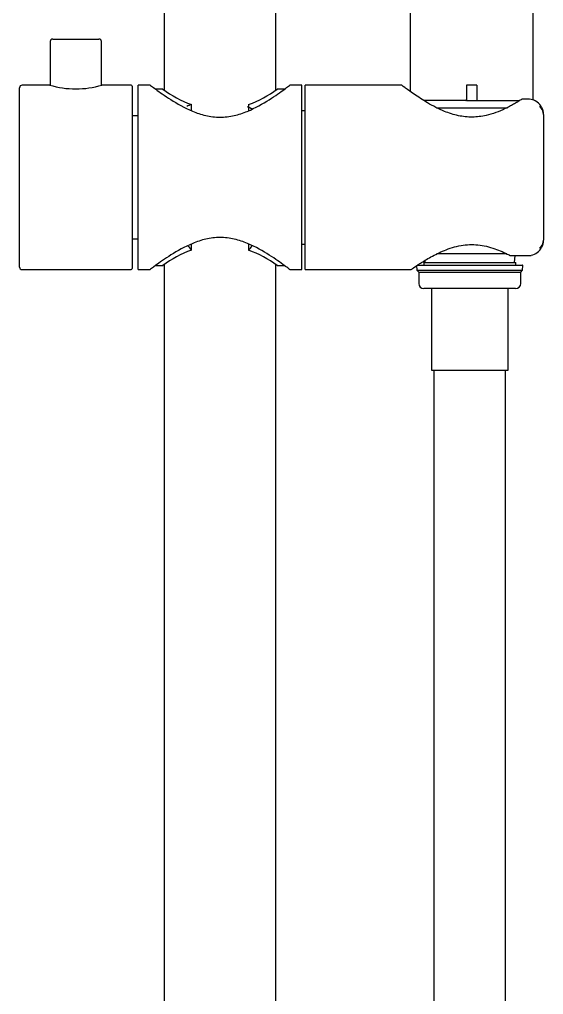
# Model space of a CAD drawing. Header units: millimetres. Extents: x -60 to 7633, y -2614 to 2146.
# Drawn here: x 1469.7 to 1572, y 1423.7 to 1613.9 of the extents above; entities that cross this region are included whole.
import ezdxf

# ---------------------------------------------------------------- set-up
doc = ezdxf.new("R2010")
doc.units = ezdxf.units.MM
doc.layers.get('0').update_dxf_attribs({"color": 250})

msp = doc.modelspace()

# ---------------------------------------------------------------- linework, layer by layer
at = {"linetype": 'Continuous'}
for p, q in [((1497.95, 1825.83), (1497.95, 1600.16)), ((1519.75, 1600.16), (1519.75, 1825.83)), ((1546, 1727.62), (1546, 1599.86)), ((1570, 1598.62), (1570, 1727.62)), ((1475.7, 1609.62), (1475.7, 1601.1)), ((1476.2, 1610.12), (1485.2, 1610.12)), ((1485.7, 1601.1), (1485.7, 1609.62)), ((1469.7, 1565.62), (1469.7, 1600.62)), ((1475.64, 1601.12), (1470.2, 1601.12)), ((1491.5, 1601.12), (1485.74, 1601.12)), ((1491.7, 1600.92), (1491.7, 1565.32)), ((1492.85, 1565.12), (1492.85, 1601.12)), ((1495.24, 1601.12), (1492.85, 1601.12)), ((1497.71, 1600.32), (1496.28, 1600.32)), ((1521.43, 1600.32), (1519.98, 1600.32)), ((1524.85, 1601.12), (1522.5, 1601.12)), ((1524.85, 1565.12), (1524.85, 1601.12)), ((1525.5, 1565.12), (1525.5, 1601.12)), ((1544.29, 1601.12), (1525.5, 1601.12)), ((1559, 1601.12), (1557, 1601.12)), ((1557, 1601.12), (1557, 1598.12)), ((1559, 1601.12), (1559, 1598.12)), ((1556.8, 1598.12), (1548.59, 1598.12)), ((1557, 1598.12), (1556.8, 1598.12)), ((1557, 1598.12), (1559, 1598.12)), ((1559, 1598.12), (1559.2, 1598.12)), ((1559.2, 1598.12), (1567.41, 1598.12)), ((1569, 1598.39), (1567.87, 1598.39)), ((1503.28, 1596.16), (1503.28, 1597.36)), ((1514.43, 1597.36), (1514.43, 1596.13)), ((1551.08, 1596.72), (1564.96, 1596.72)), ((1492.85, 1595.12), (1491.7, 1595.12)), ((1525.5, 1596.12), (1524.85, 1596.12)), ((1572, 1595.39), (1572, 1570.86)), ((1491.7, 1571.12), (1492.85, 1571.12)), ((1503.28, 1568.89), (1503.28, 1570.13)), ((1514.43, 1570.13), (1514.43, 1568.89)), ((1524.85, 1570.12), (1525.5, 1570.12)), ((1564.83, 1568.22), (1551.16, 1568.22)), ((1565.59, 1567.86), (1569, 1567.86)), ((1566.37, 1566.52), (1566.44, 1567.86)), ((1496.28, 1565.92), (1497.72, 1565.92)), ((1497.95, 1566.09), (1497.95, 1011.92)), ((1519.75, 1011.92), (1519.75, 1566.09)), ((1520, 1565.92), (1521.43, 1565.92)), ((1547.24, 1565.92), (1547.29, 1565)), ((1547.34, 1566.02), (1567.88, 1566.02)), ((1548.61, 1566.52), (1566.61, 1566.52)), ((1548.61, 1566.52), (1548.61, 1566.02)), ((1548.83, 1566.9), (1548.85, 1566.52)), ((1566.61, 1566.02), (1566.61, 1566.52)), ((1567.93, 1565), (1567.98, 1565.92)), ((1470.2, 1565.12), (1491.5, 1565.12)), ((1492.85, 1565.12), (1495.22, 1565.12)), ((1522.48, 1565.12), (1524.85, 1565.12)), ((1525.5, 1565.12), (1546.14, 1565.12)), ((1547.29, 1565), (1567.93, 1565)), ((1547.29, 1565), (1547.66, 1564.62)), ((1547.66, 1564.62), (1567.56, 1564.62)), ((1547.66, 1564.62), (1547.66, 1562.42)), ((1567.56, 1564.62), (1567.93, 1565)), ((1567.56, 1562.42), (1567.56, 1564.62)), ((1566.56, 1561.42), (1548.66, 1561.42)), ((1550.11, 1561.42), (1550.11, 1545.52)), ((1565.11, 1545.52), (1565.11, 1561.42)), ((1550.11, 1545.52), (1565.11, 1545.52)), ((1550.61, 1545.52), (1550.61, 1467.79)), ((1564.61, 1467.79), (1564.61, 1545.52)), ((1550.61, 1467.79), (1550.61, 1195.88)), ((1564.61, 1195.88), (1564.61, 1467.79))]:
    msp.add_line(p, q, dxfattribs=at)
for centre, radius, start, end in [((1476.2, 1609.62), 0.5, 90, 180), ((1485.2, 1609.62), 0.5, 0, 90), ((1470.2, 1600.62), 0.5, 90, 180), ((1480.7, 1618.35), 17.96, 253.505, 286.495), ((1491.5, 1600.92), 0.2, 0, 90), ((1510.59, 1617.73), 21.66, 233.4918, 250.2581), ((1507.13, 1617.7), 21.63, 289.7381, 306.5292), ((1556.8, 1598.32), 0.2, 270, 0), ((1559.2, 1598.32), 0.2, 180, 270), ((1569, 1595.4), 3, 78.7916, 90.0057), ((1569, 1595.39), 3, 28.3576, 78.7973), ((1569.5, 1598.62), 0.5, 310.7551, 0), ((1569, 1595.39), 3, 61.6424, 73.5706), ((1570.04, 1595.38), 1.96, 0.2906, 53.6559), ((1569, 1595.39), 3, 0, 28.3576), ((1570.04, 1570.87), 1.96, 306.3441, 359.7094), ((1569, 1570.86), 3, 331.6424, 0), ((1510.58, 1548.55), 21.63, 109.7381, 126.5292), ((1507.12, 1548.52), 21.66, 53.4918, 70.2581), ((1569, 1570.85), 3, 269.9943, 281.2084), ((1569, 1570.86), 3, 281.2027, 331.6424), ((1567.88, 1565.92), 0.1, 357, 90), ((1470.2, 1565.62), 0.5, 180, 270), ((1491.5, 1565.32), 0.2, 270, 0), ((1548.66, 1562.42), 1, 180, 270), ((1566.56, 1562.42), 1, 270, 0)]:
    msp.add_arc(centre, radius, start, end, dxfattribs=at)
for major_axis, ratio, start_param, end_param in [((0, 15.29), 1, 0.37331, 0.438699), ((0, 14.75), 1, -0.438392, -0.37331), ((0, -17.2), 0.57735, -0.681973, -0.596084), ((0, -17.2), 0.57735, 0.596084, 0.681611)]:
    msp.add_ellipse((1508.85, 1583.12), major_axis=major_axis, ratio=ratio, start_param=start_param, end_param=end_param, dxfattribs=at)
for points, knots in [([(1495.2, 1601.12), (1495.2, 1601.12), (1495.6, 1600.82), (1497.01, 1599.79), (1498.03, 1599.06), (1500.46, 1597.52), (1501.88, 1596.7), (1504.29, 1595.69), (1505.16, 1595.4), (1506.95, 1594.98), (1507.9, 1594.86), (1509.77, 1594.86), (1510.71, 1594.97), (1512.52, 1595.39), (1513.36, 1595.67), (1515.8, 1596.68), (1517.21, 1597.5), (1519.66, 1599.05), (1520.66, 1599.76), (1521.74, 1600.55), (1522.02, 1600.76), (1522.4, 1601.05), (1522.5, 1601.12), (1522.5, 1601.12)], [0.5005168, 0.5005168, 0.5005168, 0.5005168, 0.5625, 0.5625, 0.625, 0.625, 0.6875, 0.6875, 0.71875, 0.71875, 0.75, 0.75, 0.78125, 0.78125, 0.8125, 0.8125, 0.875, 0.875, 0.9375, 0.9375, 0.96875, 0.96875, 1, 1, 1, 1]), ([(1567.63, 1598.27), (1567.39, 1598.12), (1566.91, 1597.82), (1566.15, 1597.38), (1565.36, 1596.95), (1564.23, 1596.38), (1562.74, 1595.74), (1560.6, 1595.09), (1558.1, 1594.77), (1555.29, 1595.08), (1552.92, 1595.86), (1550.94, 1596.78), (1549.36, 1597.65), (1547.93, 1598.54), (1546.27, 1599.66), (1544.72, 1600.78), (1544.29, 1601.12), (1544.29, 1601.12), (1544.29, 1601.12)], [0, 0, 0, 0, 0.0159985, 0.0317407, 0.0472814, 0.0626774, 0.0948525, 0.1249046, 0.165329, 0.2056735, 0.2492378, 0.2796491, 0.3117067, 0.342976, 0.374378, 0.438891, 0.5001664, 0.5002716, 0.5002716, 0.5002716, 0.5002716]), ([(1567.88, 1598.39), (1567.86, 1598.39), (1567.79, 1598.37), (1567.69, 1598.3), (1567.63, 1598.27)], [0.4441859, 0.4441859, 0.4441859, 0.4441859, 0.6977821, 0.999929, 0.999929, 0.999929, 0.999929]), ([(1508.85, 1571.39), (1507.9, 1571.39), (1506.98, 1571.27), (1505.2, 1570.87), (1504.33, 1570.57), (1501.92, 1569.57), (1500.49, 1568.75), (1498.06, 1567.21), (1497.05, 1566.49), (1495.61, 1565.44), (1495.21, 1565.13), (1495.2, 1565.12), (1495.2, 1565.12), (1495.2, 1565.12)], [0, 0, 0, 0, 0.03125, 0.03125, 0.0625, 0.0625, 0.125, 0.125, 0.1875, 0.1875, 0.25, 0.25, 0.250502, 0.250502, 0.250502, 0.250502]), ([(1522.5, 1565.12), (1522.5, 1565.12), (1522.41, 1565.2), (1522.04, 1565.47), (1521.76, 1565.68), (1521.05, 1566.2), (1520.61, 1566.52), (1519.63, 1567.2), (1519.07, 1567.57), (1517.24, 1568.73), (1515.83, 1569.55), (1513.4, 1570.56), (1512.55, 1570.86), (1510.74, 1571.27), (1509.8, 1571.39), (1508.85, 1571.39)], [0.7504692, 0.7504692, 0.7504692, 0.7504692, 0.78125, 0.78125, 0.8125, 0.8125, 0.84375, 0.84375, 0.875, 0.875, 0.9375, 0.9375, 0.96875, 0.96875, 1, 1, 1, 1]), ([(1546.14, 1565.12), (1546.15, 1565.12), (1546.48, 1565.36), (1547.84, 1566.3), (1549.58, 1567.37), (1551.25, 1568.25), (1553.12, 1569.1), (1555.75, 1569.96), (1558.69, 1570.08), (1560.9, 1569.7), (1562.48, 1569.23), (1563.96, 1568.64), (1564.82, 1568.2), (1565.27, 1567.98)], [0.5001395, 0.5001395, 0.5001395, 0.5001395, 0.5628901, 0.6257904, 0.6885893, 0.7203225, 0.7511893, 0.8156594, 0.8749786, 0.905481, 0.9374698, 0.9680303, 0.9999992, 0.9999992, 0.9999992, 0.9999992]), ([(1565.27, 1567.98), (1565.29, 1567.97), (1565.35, 1567.94), (1565.42, 1567.91), (1565.49, 1567.88), (1565.54, 1567.86), (1565.57, 1567.86), (1565.59, 1567.86), (1565.59, 1567.86)], [0, 0, 0, 0, 0.1160826, 0.2247762, 0.3266088, 0.4222218, 0.5123896, 0.5477159, 0.5477159, 0.5477159, 0.5477159])]:
    msp.add_open_spline(points, degree=3, knots=knots, dxfattribs=at)

doc.saveas('drawing.dxf')
